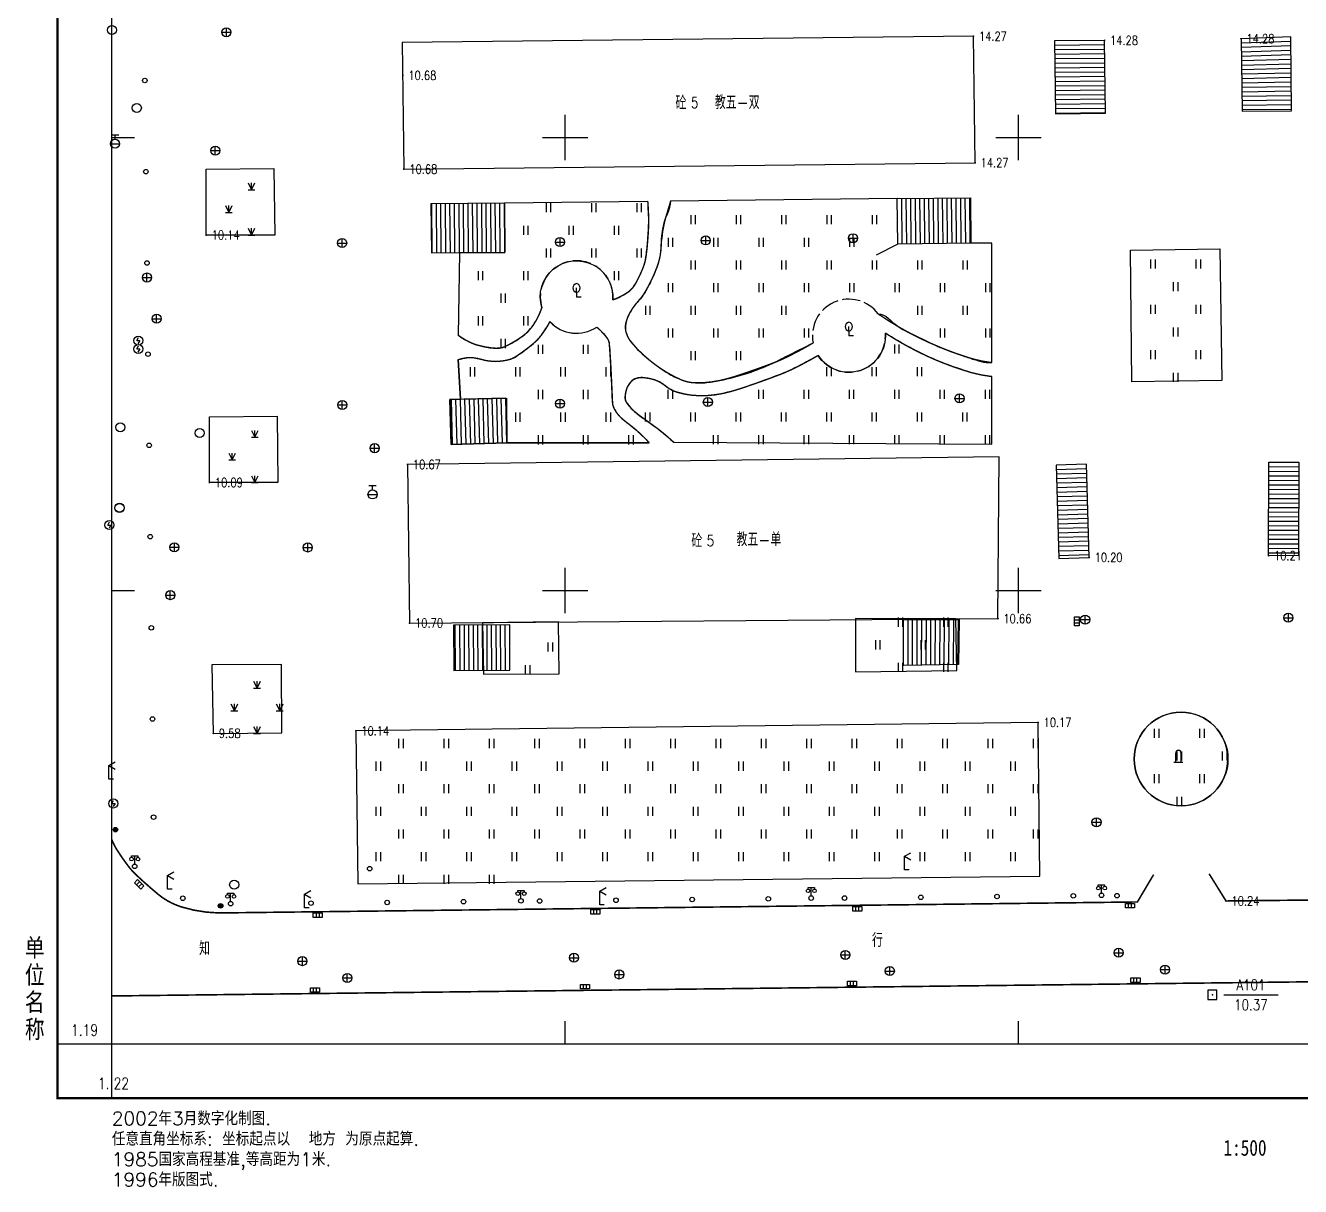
# Model space of a CAD drawing. Extents: x 1210 to 1476, y 1174 to 1460.
# Drawn here: x 1210.5 to 1351.1, y 1174.2 to 1302.4 of the extents above; entities that cross this region are included whole.
import ezdxf
from ezdxf.enums import TextEntityAlignment as Align

# ---------------------------------------------------------------- set-up
doc = ezdxf.new("R2010")
doc.units = 0
doc.header["$LTSCALE"] = 0.5
doc.header["$PDSIZE"] = 0.2
doc.linetypes.add('X3', pattern=[5, 4, -1])
doc.layers.get('0').update_dxf_attribs({"linetype": 'CONTINUOUS'})
doc.layers.add('ASSIST', color=7, linetype='CONTINUOUS', plot=False)
for name, color, linetype in [('COMPONENT', 4, 'CONTINUOUS'), ('DLDW', 11, 'CONTINUOUS'), ('DLSS', 4, 'CONTINUOUS'), ('GCD', 1, 'CONTINUOUS'), ('GXYZ', 2, 'CONTINUOUS'), ('JMD', 6, 'CONTINUOUS'), ('KZD', 1, 'CONTINUOUS'), ('SXSS', 5, 'CONTINUOUS'), ('TK', 7, 'CONTINUOUS'), ('ZBTZ', 3, 'CONTINUOUS')]:
    doc.layers.add(name, color=color, linetype=linetype)
doc.styles.add('HZ', font='rs.shx', dxfattribs={"width": 0.8, "bigfont": 'hztxt.shx'})
doc.styles.add('宋体', font='')
doc.styles.add('等线体', font='simhei.ttf')
doc.styles.get('宋体').set_extended_font_data('SimSun')
doc.linetypes.add('1161', pattern='A,0,[149,AAA.SHX,S=0.15,R=0,X=0,Y=0],-1.6', length=1.6)

# ---------------------------------------------------------------- blocks, each defined once
blk = doc.blocks.new('gc043')
for p, q in [((-1, 0), (1, 0)), ((0, -1), (0, 1))]:
    blk.add_line(p, q)
blk.add_circle((0, 0), 1)
blk = doc.blocks.new('gc188')
blk.add_circle((0, 0), 1)
blk = doc.blocks.new('gcbj0102')
for p, q in [((-1, 0), (1, 0)), ((0, -1), (0, 1))]:
    blk.add_line(p, q)
blk.add_circle((0, 0), 1)
blk = doc.blocks.new('gc050')
for p, q in [((-0.35, 0), (0.05, 0.69)), ((-0.35, 0), (0.35, 0)), ((0.35, 0), (-0.06, -0.69))]:
    blk.add_line(p, q)
blk.add_circle((0, 0), 1)
blk = doc.blocks.new('*U49')
at = {"linetype": 'Continuous'}
for points in [[(-0.5, 0.06), (-0.49, -0.11), (-0.49, 0.11)], [(-0.5, 0), (-0.5, -0.06), (-0.5, 0.06)], [(-0.49, -0.11), (-0.5, 0.06), (-0.5, -0.06)], [(-0.49, 0.11), (-0.47, -0.17), (-0.47, 0.17)], [(-0.47, -0.17), (-0.49, 0.11), (-0.49, -0.11)], [(-0.47, 0.17), (-0.45, -0.22), (-0.45, 0.22)], [(-0.45, -0.22), (-0.47, 0.17), (-0.47, -0.17)], [(-0.45, 0.22), (-0.42, -0.27), (-0.42, 0.27)], [(-0.42, -0.27), (-0.45, 0.22), (-0.45, -0.22)], [(-0.42, 0.27), (-0.39, -0.31), (-0.39, 0.31)], [(-0.39, -0.31), (-0.42, 0.27), (-0.42, -0.27)], [(-0.39, 0.31), (-0.35, -0.35), (-0.35, 0.35)], [(-0.35, -0.35), (-0.39, 0.31), (-0.39, -0.31)], [(-0.35, 0.35), (-0.31, -0.39), (-0.31, 0.39)], [(-0.31, -0.39), (-0.35, 0.35), (-0.35, -0.35)], [(-0.31, 0.39), (-0.27, -0.42), (-0.27, 0.42)], [(-0.27, -0.42), (-0.31, 0.39), (-0.31, -0.39)], [(-0.27, 0.42), (-0.22, -0.45), (-0.22, 0.45)], [(-0.22, -0.45), (-0.27, 0.42), (-0.27, -0.42)], [(-0.22, 0.45), (-0.17, -0.47), (-0.17, 0.47)], [(-0.17, -0.47), (-0.22, 0.45), (-0.22, -0.45)], [(-0.17, 0.47), (-0.11, -0.49), (-0.11, 0.49)], [(-0.11, -0.49), (-0.17, 0.47), (-0.17, -0.47)], [(-0.11, 0.49), (-0.06, -0.5), (-0.06, 0.5)], [(-0.06, -0.5), (-0.11, 0.49), (-0.11, -0.49)], [(0, -0.5), (-0.06, 0.5), (-0.06, -0.5)], [(-0.06, 0.5), (0, -0.5), (0, 0.5)], [(0.06, -0.5), (0, 0.5), (0, -0.5)], [(0, 0.5), (0.06, -0.5), (0.06, 0.5)], [(0.11, -0.49), (0.06, 0.5), (0.06, -0.5)], [(0.06, 0.5), (0.11, -0.49), (0.11, 0.49)], [(0.17, -0.47), (0.11, 0.49), (0.11, -0.49)], [(0.11, 0.49), (0.17, -0.47), (0.17, 0.47)], [(0.22, -0.45), (0.17, 0.47), (0.17, -0.47)], [(0.17, 0.47), (0.22, -0.45), (0.22, 0.45)], [(0.27, -0.42), (0.22, 0.45), (0.22, -0.45)], [(0.22, 0.45), (0.27, -0.42), (0.27, 0.42)], [(0.31, -0.39), (0.27, 0.42), (0.27, -0.42)], [(0.27, 0.42), (0.31, -0.39), (0.31, 0.39)], [(0.35, -0.35), (0.31, 0.39), (0.31, -0.39)], [(0.31, 0.39), (0.35, -0.35), (0.35, 0.35)], [(0.39, -0.31), (0.35, 0.35), (0.35, -0.35)], [(0.35, 0.35), (0.39, -0.31), (0.39, 0.31)], [(0.42, -0.27), (0.39, 0.31), (0.39, -0.31)], [(0.39, 0.31), (0.42, -0.27), (0.42, 0.27)], [(0.45, -0.22), (0.42, 0.27), (0.42, -0.27)], [(0.42, 0.27), (0.45, -0.22), (0.45, 0.22)], [(0.47, -0.17), (0.45, 0.22), (0.45, -0.22)], [(0.45, 0.22), (0.47, -0.17), (0.47, 0.17)], [(0.49, -0.11), (0.47, 0.17), (0.47, -0.17)], [(0.47, 0.17), (0.49, -0.11), (0.49, 0.11)], [(0.5, -0.06), (0.49, 0.11), (0.49, -0.11)], [(0.49, 0.11), (0.5, -0.06), (0.5, 0.06)], [(0.5, 0), (0.5, 0.06), (0.5, -0.06)]]:
    blk.add_solid(points, dxfattribs=at)
blk = doc.blocks.new('gcbj0106')
blk.add_circle((0, 0), 0.5)
at = {"linetype": 'Continuous'}
blk.add_blockref('*U49', (0, 0), dxfattribs=at)
blk = doc.blocks.new('gc097')
for p, q in [((-0.7, 2), (-0.7, 2.3)), ((-0.7, 2.3), (0.7, 2.3)), ((0, 0.5), (0, 2.3)), ((0.7, 2.3), (0.7, 2))]:
    blk.add_line(p, q)
for centre, radius in [((-0.7, 1.6), 0.4), ((0, 0), 0.5), ((0.73, 1.6), 0.4)]:
    blk.add_circle(centre, radius)
blk = doc.blocks.new('gc041')
for p, q in [((-1, 0.5), (1, 0.5)), ((-1, -0.5), (-1, 0.5)), ((-0.33, 0.5), (-0.33, -0.5)), ((0.33, 0.5), (0.33, -0.5)), ((1, 0.5), (1, -0.5)), ((1, -0.5), (-1, -0.5))]:
    blk.add_line(p, q)
blk = doc.blocks.new('gc122')
blk.add_circle((0, 0), 0.5)
blk = doc.blocks.new('gc052')
for p, q in [((0, 3), (1.39, 3.8)), ((0, 3), (1.39, 2.2)), ((0, 0), (0, 3)), ((1, 0), (0, 0))]:
    blk.add_line(p, q)
blk = doc.blocks.new('gc133')
for p, q in [((-1, 0), (1, 0)), ((-0.8, 2), (0.8, 2)), ((0, 1), (0, 2))]:
    blk.add_line(p, q)
blk.add_circle((0, 0), 1)
blk = doc.blocks.new('gc170')
at = {"linetype": 'Continuous'}
blk.add_circle((0, 0), 0.5, dxfattribs=at)
blk = doc.blocks.new('gc261')
blk.add_lwpolyline([(-1, -1), (1, -1), (1, 1), (-1, 1)], close=True)
blk.add_point((0, 0))
blk = doc.blocks.new('gc106')
for p, q in [((-1, 0), (1, 0)), ((-0.6, 0), (-0.6, 2)), ((0.6, 0), (0.6, 2))]:
    blk.add_line(p, q)
blk.add_arc((0, 2), 0.6, 0, 180)
blk = doc.blocks.new('gc323')
at = {"flags": 128}
for points in [[(-0.5, 0), (-0.5, 2)], [(0.5, 0), (0.5, 2)]]:
    blk.add_lwpolyline(points, dxfattribs=at)
blk = doc.blocks.new('gc124')
for p, q in [((-0.75, 1.5), (0, 0)), ((-0.75, 0), (0.75, 0)), ((0, 0), (0, 1.5)), ((0, 0), (0.75, 1.5))]:
    blk.add_line(p, q)
blk = doc.blocks.new('gc143')
for p, q in [((0, 1), (0, 2)), ((0, 1), (0, 0)), ((1, 0), (0, 0))]:
    blk.add_line(p, q)
for centre, start, end in [((0.225, 2), 102.68038, 257.31962), ((-0.225, 2), 282.68038, 77.31962)]:
    blk.add_arc(centre, 1.025, start, end)
blk = doc.blocks.new('GC200')
at = {"linetype": 'Continuous', "const_width": 0.2, "flags": 128}
blk.add_lwpolyline([(-0.1, 0, 1), (0.1, 0, 1)], format="xyb", close=True, dxfattribs=at)
blk = doc.blocks.new('ac50tk')
for p, q in [((0, -12), (0, 512)), ((100, 195), (100, 205)), ((200, 195), (200, 205)), ((0, 200), (5, 200)), ((95, 200), (105, 200)), ((195, 200), (205, 200)), ((100, 95), (100, 105)), ((200, 95), (200, 105)), ((0, 100), (5, 100)), ((95, 100), (105, 100)), ((195, 100), (205, 100)), ((100, 0), (100, 5)), ((200, 0), (200, 5)), ((-12, 0), (512, 0))]:
    blk.add_line(p, q)
blk.add_lwpolyline([(-12, -12, 0.5, 0.5, 0), (-12, 512, 0.5, 0.5, 0), (512, 512, 0.5, 0.5, 0), (512, -12, 0.5, 0.5, 0)], format="xyseb", close=True)

msp = doc.modelspace()

# ---------------------------------------------------------------- linework, layer by layer
at = {"linetype": 'Continuous', "flags": 128}
msp.add_lwpolyline([(1306.69, 1278.24), (1304.33, 1277)], dxfattribs=at)
at = {"layer": 'ASSIST', "linetype": 'Continuous', "flags": 128}
for points in [[(1350.12, 1292.94), (1350.07, 1301.11), (1344.56, 1300.9), (1344.67, 1292.89)], [(1329.62, 1292.67), (1329.51, 1300.72), (1323.97, 1300.67), (1324.08, 1292.6)], [(1255.25, 1277.26), (1263.35, 1277.33), (1263.3, 1282.74), (1255.2, 1282.67)], [(1314.77, 1278.33), (1306.69, 1278.24), (1306.64, 1283.26), (1314.72, 1283.35)], [(1257.43, 1256.14), (1263.59, 1256.3), (1263.46, 1261.24), (1257.3, 1261.09)], [(1327.81, 1243.66), (1327.51, 1253.94), (1324.16, 1253.84), (1324.46, 1243.56)], [(1347.59, 1243.86), (1347.64, 1254.18), (1350.95, 1254.16), (1350.91, 1243.85)], [(1313.41, 1231.83), (1307.33, 1231.75), (1307.32, 1236.82), (1313.46, 1236.82)], [(1257.74, 1231.17), (1263.92, 1231.21), (1263.89, 1236.22), (1257.71, 1236.18)]]:
    msp.add_lwpolyline(points, close=True, dxfattribs=at)
at = {"layer": 'DLSS', "linetype": 'X3', "const_width": 0.15, "flags": 128}
for points in [[(1275.25, 1272.08, 0.07113), (1276.94, 1272.94, 0.112672), (1277.75, 1273.84, 0.032763), (1278.62, 1275.67, 0.057543), (1278.92, 1276.79, 0.015942), (1279.1, 1278.42, 0.012205), (1279.23, 1280.55, 0.020085), (1279.23, 1281.17, -0.005819), (1279.14, 1282.93)], [(1297.38, 1267.34, -0.017038), (1294.65, 1265.86, -0.02681), (1292.84, 1265.07, -0.010605), (1288.82, 1263.66, -0.025031), (1287.07, 1263.19, -0.059517), (1284.38, 1262.93, -0.098418), (1282.77, 1263.28, -0.031505), (1281.19, 1264.1, -0.030716), (1279.68, 1265.14, -0.001844), (1279.53, 1265.26, -0.001089), (1279.27, 1265.47, -0.050974), (1277.32, 1267.39, -0.107373), (1276.72, 1268.55, -0.118794), (1276.69, 1269.46, -0.079312), (1277.18, 1270.72, -0.054142), (1278.07, 1271.94, 0.05703), (1278.91, 1273.1, 0.021064), (1279.68, 1274.6, 0.024002), (1280.23, 1275.97, 0.08095), (1280.59, 1278.03, -0.061898), (1280.95, 1280.72, -0.036104), (1281.14, 1281.26, 0.098903), (1281.64, 1282.96)], [(1258.19, 1268.2, 0.042587), (1259.35, 1267.48, 0.054602), (1260.34, 1267.09, 0.030978), (1261.89, 1266.78, 0.057561), (1262.75, 1266.77, 0.093066), (1263.47, 1266.97, 0.034439), (1265.19, 1267.99, 0.089878), (1266.47, 1269.27, 0.073704), (1267.44, 1271.23)], [(1317.07, 1265.16, -0.058951), (1313.9, 1265.91, -0.017796), (1311.39, 1266.84, -0.025939), (1307.87, 1268.5, -0.025939), (1304.54, 1270.53)], [(1258.22, 1265.49, -0.035028), (1259.18, 1265.7, -0.06061), (1259.74, 1265.71, -0.048089), (1260.83, 1265.5, 0.054362), (1261.8, 1265.32, 0.040717), (1262.84, 1265.32, 0.041983), (1263.82, 1265.49, 0.082139), (1264.59, 1265.84, 0.028454), (1266.51, 1267.27, 0.05673), (1267.39, 1268.2, 0.041284), (1268.33, 1269.68)], [(1279.29, 1256.32, 0.012308), (1278.4, 1257.21, 0.017546), (1277.74, 1257.81, 0.014806), (1276.83, 1258.53, -0.023613), (1276.26, 1259, -0.07935), (1275.48, 1259.96, -0.11291), (1275.22, 1260.8, -0.009239), (1275.17, 1261.87, 0.004604), (1275.07, 1264.03, 0.001806), (1274.97, 1265.86, 0.002456), (1274.88, 1267.2, 0.143409), (1274.63, 1267.88, 0.061043), (1273.49, 1269.08)], [(1317.07, 1263.62, -0.057209), (1313.66, 1264.42, -0.020533), (1310.92, 1265.44, -0.022238), (1308.06, 1266.81, -0.022238), (1305.33, 1268.42)], [(1297.92, 1265.95, -0.014853), (1295.35, 1264.57, -0.024271), (1293.72, 1263.85, -0.011578), (1289.43, 1262.32, -0.025326), (1287.42, 1261.76, -0.060995), (1284.77, 1261.51, -0.067081), (1282.37, 1261.89, -0.10029), (1281.03, 1262.61, 0.102971), (1279.71, 1263.31, 0.055899), (1278.55, 1263.51, 0.093785), (1277.85, 1263.42, 0.132224), (1277.25, 1263.03, 0.101156), (1276.78, 1262.22, 0.080214), (1276.62, 1261.28, 0.146797), (1276.77, 1260.77, 0.047603), (1277.3, 1260.11, 0.039757), (1278.06, 1259.44, 0.008362), (1278.82, 1258.88, -0.005744), (1279.94, 1258.07, -0.015087), (1280.75, 1257.45, -0.009306), (1281.99, 1256.37)]]:
    msp.add_lwpolyline(points, format="xyb", dxfattribs=at)
at = {"layer": 'DLSS', "linetype": 'Continuous', "const_width": 0.175, "elevation": 8.94, "flags": 128}
msp.add_lwpolyline([(1220, 1212.52, 0.049807), (1220.51, 1211.49, 0.02454), (1221.87, 1209.53, 0.040506), (1222.71, 1208.61, 0.015669), (1225.12, 1206.48, 0.098572), (1227.73, 1205.08, 0.069964), (1231.83, 1204.43)], format="xyb", dxfattribs=at)
at = {"layer": 'DLSS', "linetype": 'Continuous', "const_width": 0.175, "elevation": 10.24, "flags": 128}
msp.add_lwpolyline([(1334.92, 1208.66), (1333.13, 1205.64), (1231.83, 1204.43)], dxfattribs=at)
at = {"layer": 'DLSS', "linetype": 'Continuous', "const_width": 0.175, "flags": 128}
msp.add_lwpolyline([(1468.9, 1207.18), (1405.25, 1206.45), (1342.91, 1205.75), (1341.04, 1208.75)], dxfattribs=at)
msp.add_lwpolyline([(1460.28, 1198.11, 0.000002), (1432.81, 1197.78, 0.000002), (1405.34, 1197.46, 0.000009), (1295.34, 1196.16, 0.000006), (1220, 1195.27, 0.000006)], format="xyb", dxfattribs=at)
at = {"layer": 'DLSS', "linetype": 'X3'}
for centre, radius, start, end in [((1271.27, 1272.4, 10.25), 4, 355.3153, 197.0027), ((1301.31, 1268.13, 10.34), 4.03, 36.62, 191.2621), ((1271.27, 1272.4, 10.25), 4, 222.783, 303.7569), ((1301.31, 1268.13, 10.34), 4.03, 212.6418, 4.2142)]:
    msp.add_arc(centre, radius, start, end, dxfattribs=at)
at = {"layer": 'JMD', "linetype": 'Continuous'}
for p, q in [((1350.07, 1301.11), (1344.56, 1300.9)), ((1350.12, 1292.94), (1350.07, 1301.11)), ((1329.51, 1300.72), (1323.97, 1300.67)), ((1323.97, 1300.67), (1324.08, 1292.6)), ((1329.51, 1300.22), (1323.98, 1300.17)), ((1329.52, 1299.72), (1323.99, 1299.67)), ((1329.62, 1292.67), (1329.51, 1300.72)), ((1344.56, 1300.9), (1344.67, 1292.89)), ((1350.08, 1300.61), (1344.57, 1300.41)), ((1350.08, 1300.11), (1344.57, 1299.92)), ((1350.08, 1299.61), (1344.58, 1299.43)), ((1329.53, 1299.22), (1324, 1299.17)), ((1329.54, 1298.72), (1324, 1298.67)), ((1329.54, 1298.22), (1324.01, 1298.17)), ((1350.08, 1299.11), (1344.59, 1298.94)), ((1350.09, 1298.61), (1344.6, 1298.45)), ((1329.55, 1297.72), (1324.02, 1297.67)), ((1329.56, 1297.22), (1324.02, 1297.17)), ((1329.56, 1296.72), (1324.03, 1296.66)), ((1350.09, 1298.11), (1344.6, 1297.96)), ((1350.09, 1297.61), (1344.61, 1297.47)), ((1350.09, 1297.11), (1344.62, 1296.98)), ((1329.57, 1296.22), (1324.04, 1296.16)), ((1329.58, 1295.72), (1324.04, 1295.66)), ((1350.1, 1296.61), (1344.62, 1296.49)), ((1350.1, 1296.11), (1344.63, 1296)), ((1350.1, 1295.61), (1344.64, 1295.51)), ((1329.58, 1295.22), (1324.05, 1295.16)), ((1329.59, 1294.72), (1324.06, 1294.66)), ((1329.6, 1294.22), (1324.06, 1294.16)), ((1350.1, 1295.11), (1344.64, 1295.02)), ((1350.11, 1294.61), (1344.65, 1294.53)), ((1350.11, 1294.11), (1344.66, 1294.04)), ((1329.6, 1293.72), (1324.07, 1293.66)), ((1329.61, 1293.22), (1324.08, 1293.16)), ((1329.62, 1292.72), (1324.08, 1292.65)), ((1350.11, 1293.61), (1344.67, 1293.55)), ((1350.11, 1293.11), (1344.67, 1293.06)), ((1263.3, 1282.74), (1255.2, 1282.67)), ((1255.35, 1277.26), (1255.3, 1282.67)), ((1255.85, 1277.26), (1255.8, 1282.67)), ((1256.35, 1277.27), (1256.3, 1282.68)), ((1256.85, 1277.27), (1256.8, 1282.68)), ((1257.35, 1277.27), (1257.3, 1282.69)), ((1257.85, 1277.28), (1257.8, 1282.69)), ((1258.35, 1277.28), (1258.3, 1282.7)), ((1258.85, 1277.29), (1258.8, 1282.7)), ((1259.35, 1277.29), (1259.3, 1282.71)), ((1259.85, 1277.3), (1259.8, 1282.71)), ((1260.35, 1277.3), (1260.3, 1282.71)), ((1260.85, 1277.31), (1260.8, 1282.72)), ((1261.35, 1277.31), (1261.3, 1282.72)), ((1261.85, 1277.31), (1261.8, 1282.73)), ((1262.35, 1277.32), (1262.3, 1282.73)), ((1262.85, 1277.32), (1262.8, 1282.74)), ((1263.35, 1277.33), (1263.3, 1282.74)), ((1306.64, 1283.26), (1314.72, 1283.35)), ((1306.69, 1278.24), (1306.64, 1283.26)), ((1307.19, 1278.25), (1307.14, 1283.27)), ((1307.69, 1278.25), (1307.64, 1283.27)), ((1308.19, 1278.26), (1308.14, 1283.28)), ((1308.69, 1278.27), (1308.64, 1283.28)), ((1309.19, 1278.27), (1309.14, 1283.29)), ((1309.69, 1278.28), (1309.64, 1283.3)), ((1310.19, 1278.28), (1310.14, 1283.3)), ((1310.69, 1278.29), (1310.64, 1283.31)), ((1311.19, 1278.29), (1311.14, 1283.31)), ((1311.69, 1278.3), (1311.64, 1283.32)), ((1312.19, 1278.3), (1312.14, 1283.32)), ((1312.69, 1278.31), (1312.64, 1283.33)), ((1313.19, 1278.32), (1313.14, 1283.33)), ((1313.69, 1278.32), (1313.64, 1283.34)), ((1314.19, 1278.33), (1314.14, 1283.35)), ((1314.69, 1278.33), (1314.64, 1283.35)), ((1255.25, 1277.26), (1263.35, 1277.33)), ((1314.77, 1278.33), (1306.69, 1278.24)), ((1263.46, 1261.24), (1257.3, 1261.09)), ((1257.59, 1256.15), (1257.46, 1261.09)), ((1258.09, 1256.16), (1257.96, 1261.1)), ((1258.59, 1256.17), (1258.46, 1261.12)), ((1259.09, 1256.18), (1258.96, 1261.13)), ((1259.59, 1256.2), (1259.46, 1261.14)), ((1260.09, 1256.21), (1259.96, 1261.15)), ((1260.59, 1256.22), (1260.46, 1261.17)), ((1261.09, 1256.23), (1260.96, 1261.18)), ((1261.59, 1256.25), (1261.46, 1261.19)), ((1262.09, 1256.26), (1261.96, 1261.21)), ((1262.59, 1256.27), (1262.46, 1261.22)), ((1263.09, 1256.29), (1262.96, 1261.23)), ((1263.59, 1256.3), (1263.46, 1261.24)), ((1257.43, 1256.14), (1263.59, 1256.3)), ((1327.51, 1253.94), (1324.16, 1253.84)), ((1324.16, 1253.84), (1324.46, 1243.56)), ((1327.53, 1253.44), (1324.18, 1253.34)), ((1327.81, 1243.66), (1327.51, 1253.94)), ((1347.59, 1243.86), (1347.64, 1254.18)), ((1347.63, 1253.18), (1350.95, 1253.16)), ((1347.64, 1254.18), (1350.95, 1254.16)), ((1347.64, 1253.68), (1350.95, 1253.66)), ((1350.95, 1254.16), (1350.91, 1243.85)), ((1327.54, 1252.94), (1324.19, 1252.84)), ((1327.56, 1252.44), (1324.2, 1252.34)), ((1327.57, 1251.94), (1324.22, 1251.84)), ((1347.63, 1252.68), (1350.95, 1252.66)), ((1347.63, 1252.18), (1350.95, 1252.16)), ((1327.59, 1251.44), (1324.23, 1251.34)), ((1327.6, 1250.94), (1324.25, 1250.84)), ((1327.62, 1250.44), (1324.26, 1250.34)), ((1347.62, 1251.18), (1350.94, 1251.16)), ((1347.62, 1250.68), (1350.94, 1250.66)), ((1347.63, 1251.68), (1350.94, 1251.66)), ((1327.63, 1249.94), (1324.28, 1249.84)), ((1327.64, 1249.44), (1324.29, 1249.34)), ((1327.66, 1248.94), (1324.31, 1248.84)), ((1347.61, 1249.18), (1350.93, 1249.16)), ((1347.62, 1250.18), (1350.94, 1250.16)), ((1347.62, 1249.68), (1350.93, 1249.66)), ((1327.67, 1248.44), (1324.32, 1248.34)), ((1327.69, 1247.94), (1324.33, 1247.84)), ((1347.61, 1248.68), (1350.93, 1248.66)), ((1347.61, 1248.18), (1350.93, 1248.16)), ((1347.61, 1247.68), (1350.92, 1247.66)), ((1327.7, 1247.44), (1324.35, 1247.34)), ((1327.72, 1246.94), (1324.36, 1246.84)), ((1327.73, 1246.44), (1324.38, 1246.34)), ((1347.6, 1246.68), (1350.92, 1246.66)), ((1347.6, 1246.18), (1350.92, 1246.16)), ((1347.61, 1247.18), (1350.92, 1247.16)), ((1327.75, 1245.94), (1324.39, 1245.85)), ((1327.76, 1245.44), (1324.41, 1245.35)), ((1327.77, 1244.94), (1324.42, 1244.85)), ((1347.59, 1244.68), (1350.91, 1244.66)), ((1347.6, 1245.68), (1350.91, 1245.66)), ((1347.6, 1245.18), (1350.91, 1245.16)), ((1327.79, 1244.44), (1324.44, 1244.35)), ((1327.8, 1243.94), (1324.45, 1243.85)), ((1347.59, 1244.18), (1350.91, 1244.16)), ((1307.33, 1231.75), (1307.32, 1236.82)), ((1307.32, 1236.82), (1313.46, 1236.82)), ((1307.83, 1231.76), (1307.83, 1236.82)), ((1308.33, 1231.77), (1308.33, 1236.82)), ((1308.83, 1231.77), (1308.84, 1236.82)), ((1309.33, 1231.78), (1309.34, 1236.82)), ((1309.83, 1231.78), (1309.85, 1236.82)), ((1310.33, 1231.79), (1310.35, 1236.82)), ((1310.83, 1231.79), (1310.86, 1236.82)), ((1311.33, 1231.8), (1311.36, 1236.82)), ((1311.83, 1231.81), (1311.86, 1236.82)), ((1312.33, 1231.81), (1312.37, 1236.82)), ((1312.83, 1231.82), (1312.87, 1236.82)), ((1313.33, 1231.82), (1313.38, 1236.82)), ((1263.89, 1236.22), (1257.71, 1236.18)), ((1257.92, 1231.17), (1257.89, 1236.18)), ((1258.42, 1231.18), (1258.39, 1236.18)), ((1258.92, 1231.18), (1258.89, 1236.18)), ((1259.42, 1231.18), (1259.39, 1236.19)), ((1259.92, 1231.19), (1259.89, 1236.19)), ((1260.42, 1231.19), (1260.39, 1236.19)), ((1260.92, 1231.19), (1260.89, 1236.2)), ((1261.42, 1231.2), (1261.39, 1236.2)), ((1261.92, 1231.2), (1261.89, 1236.2)), ((1262.42, 1231.2), (1262.39, 1236.21)), ((1262.92, 1231.21), (1262.89, 1236.21)), ((1263.42, 1231.21), (1263.39, 1236.21)), ((1263.92, 1231.21), (1263.89, 1236.22)), ((1257.74, 1231.17), (1263.92, 1231.21)), ((1313.41, 1231.83), (1307.33, 1231.75))]:
    msp.add_line(p, q, dxfattribs=at)
at = {"layer": 'JMD', "linetype": 'Continuous', "flags": 128}
for points in [[(1252.21, 1286.51), (1315.23, 1287.22), (1315.05, 1301.18), (1252.03, 1300.47)], [(1317.87, 1254.75), (1252.61, 1253.92), (1252.85, 1236.42), (1317.75, 1236.91)]]:
    msp.add_lwpolyline(points, close=True, dxfattribs=at)
at = {"layer": 'KZD', "linetype": 'Continuous'}
msp.add_line((1342.65, 1195.39), (1348.65, 1195.39), dxfattribs=at)
at = {"layer": 'ZBTZ', "linetype": '1161', "flags": 128}
for points, elevation in [([(1230.41, 1286.51), (1237.87, 1286.58), (1237.97, 1279.24), (1230.41, 1279.24)], 10.14), ([(1332.5, 1263.04), (1332.37, 1277.57), (1342.24, 1277.7), (1342.43, 1263.17)], 14.35), ([(1230.77, 1259.19), (1238.23, 1259.26), (1238.33, 1251.93), (1230.77, 1251.93)], 10.09), ([(1260.99, 1230.77), (1269.35, 1230.83), (1269.26, 1236.57), (1260.9, 1236.45)], 10.21), ([(1302.03, 1236.92), (1302.02, 1231.02), (1313.2, 1231.17), (1313.12, 1236.87)], 10.41), ([(1231.02, 1231.81), (1231.2, 1224.25), (1238.76, 1224.3), (1238.71, 1231.86)], 9.58), ([(1247.14, 1207.63), (1322.36, 1208.5), (1322.17, 1225.45), (1246.92, 1224.52)], 9.32)]:
    msp.add_lwpolyline(points, close=True, dxfattribs=dict(at, elevation=elevation))
for points in [[(1279.14, 1282.93), (1263.3, 1282.74), (1263.35, 1277.33), (1258.35, 1277.28), (1258.19, 1268.2)], [(1317.07, 1265.16), (1317.07, 1278.36), (1314.77, 1278.33), (1306.69, 1278.24), (1306.64, 1283.26), (1281.64, 1282.96)], [(1258.22, 1265.49), (1258.46, 1261.12), (1263.55, 1261.25), (1263.59, 1256.3), (1279.29, 1256.32)], [(1317.07, 1256.16), (1317.07, 1263.62)], [(1281.99, 1256.37), (1317.07, 1256.16)]]:
    msp.add_lwpolyline(points, dxfattribs=at)
for points in [[(1275.25, 1272.08, 0.07113), (1276.94, 1272.94, 0.112672), (1277.75, 1273.84, 0.032763), (1278.62, 1275.67, 0.057543), (1278.92, 1276.79, 0.015942), (1279.1, 1278.42, 0.012205), (1279.23, 1280.55, 0.020085), (1279.23, 1281.17, -0.005819), (1279.14, 1282.93), (1263.3, 1282.74), (1263.35, 1277.33), (1258.35, 1277.28), (1258.19, 1268.2, 0.042587), (1259.35, 1267.48, 0.054602), (1260.34, 1267.09, 0.030978), (1261.89, 1266.78, 0.057561), (1262.75, 1266.77, 0.093066), (1263.47, 1266.97, 0.034439), (1265.19, 1267.99, 0.089878), (1266.47, 1269.27, 0.073704), (1267.44, 1271.23, -1.209731)], [(1275.17, 1261.87, 0.009239), (1275.22, 1260.8, 0.11291), (1275.48, 1259.96, 0.07935), (1276.26, 1259, 0.023613), (1276.83, 1258.53, -0.014806), (1277.74, 1257.81, -0.017546), (1278.4, 1257.21, -0.012308), (1279.29, 1256.32), (1263.59, 1256.3), (1257.43, 1256.14), (1257.3, 1261.09), (1258.46, 1261.12), (1258.22, 1265.49, -0.035028), (1259.18, 1265.7, -0.06061), (1259.74, 1265.71, -0.048089), (1260.83, 1265.5, 0.054362), (1261.8, 1265.32, 0.040717), (1262.84, 1265.32, 0.041983), (1263.82, 1265.49, 0.082139), (1264.59, 1265.84, 0.028454), (1266.51, 1267.27, 0.05673), (1267.39, 1268.2, 0.041284), (1268.33, 1269.68, 0.36879), (1273.49, 1269.08, -0.061043), (1274.63, 1267.88, -0.143409), (1274.88, 1267.2, -0.002456), (1274.97, 1265.86, -0.001806), (1275.07, 1264.03, -0.004604)], [(1317.07, 1263.62, -0.057209), (1313.66, 1264.42, -0.020533), (1310.92, 1265.44, -0.022238), (1308.06, 1266.81, -0.022238), (1305.33, 1268.42, -0.778285), (1297.92, 1265.95, -0.014853), (1295.35, 1264.57, -0.024271), (1293.72, 1263.85, -0.011578), (1289.43, 1262.32, -0.025326), (1287.42, 1261.76, -0.060995), (1284.77, 1261.51, -0.067081), (1282.37, 1261.89, -0.10029), (1281.03, 1262.61, 0.102971), (1279.71, 1263.31, 0.055899), (1278.55, 1263.51, 0.093785), (1277.85, 1263.42, 0.132224), (1277.25, 1263.03, 0.101156), (1276.78, 1262.22, 0.080214), (1276.62, 1261.28, 0.146797), (1276.77, 1260.77, 0.047603), (1277.3, 1260.11, 0.039757), (1278.06, 1259.44, 0.008362), (1278.82, 1258.88, -0.005744), (1279.94, 1258.07, -0.015087), (1280.75, 1257.45, -0.009306), (1281.99, 1256.37), (1317.07, 1256.16)], [(1343.11, 1221.41, 1), (1332.78, 1221.41, 1)]]:
    msp.add_lwpolyline(points, format="xyb", close=True, dxfattribs=at)
at = {"layer": 'ZBTZ', "linetype": '1161'}
for points in [[(1281.64, 1282.96, 0.003282), (1281.03, 1281, 0.023282), (1280.95, 1280.72, 0.036458), (1280.56, 1277.77, -0.059676), (1280.23, 1275.97, -0.032774), (1279.79, 1274.81, -0.021064), (1278.91, 1273.1, -0.05703), (1278.07, 1271.94, 0.054142), (1277.18, 1270.72, 0.079312), (1276.69, 1269.46, 0.118794), (1276.72, 1268.55, 0.107373), (1277.32, 1267.39, 0.050974), (1279.27, 1265.47, 0.001089), (1279.57, 1265.23, 0.002796), (1279.68, 1265.14, 0.029763), (1281.36, 1263.99, 0.038561), (1282.77, 1263.28, 0.042029), (1283.51, 1263.05, 0.037021), (1284.38, 1262.93, 0.041795), (1285.43, 1262.94, 0.026345), (1287.07, 1263.19, 0.028418), (1290.17, 1264.01, 0.03172), (1292.84, 1265.07, 0.008346), (1294.28, 1265.78, -0.003875), (1297.38, 1267.34, -0.010476)], [(1317.07, 1278.36), (1314.77, 1278.33), (1306.69, 1278.24, -0.611611)], [(1304.54, 1270.53, -0.000285), (1304.54, 1270.53, -0.184213), (1305.64, 1270.06, 0.078839), (1307.87, 1268.5, 0.002501), (1310.88, 1267.06, 0.014886), (1311.39, 1266.84, 0.006978), (1312.33, 1266.47, 0.004232), (1313.9, 1265.91, 0.013564), (1315.31, 1265.45, 0.016952), (1316.46, 1265.16, 0.054006), (1316.5, 1265.16, 0.003185), (1317.07, 1265.16, 0.410487)]]:
    msp.add_lwpolyline(points, format="xyb", dxfattribs=at)
msp.add_circle((1337.95, 1221.41, 10.31), 5.17, dxfattribs=at)

# ---------------------------------------------------------------- block references
at = {"layer": 'COMPONENT', "linetype": 'Continuous', "xscale": 0.5, "yscale": 0.5}
for name, p in [('gcbj0102', (1231.42, 1288.56, 9.85)), ('gcbj0102', (1226.9, 1244.78, 9.52)), ('gcbj0102', (1241.62, 1244.76, 10.17)), ('gcbj0106', (1220.4, 1213.62, 9.1)), ('gcbj0106', (1232, 1205.21, 9.21)), ('gcbj0102', (1305.82, 1198.02, 9.71)), ('gcbj0102', (1336.18, 1198.18, 10.13)), ('gcbj0102', (1245.98, 1197.26, 9.19)), ('gcbj0102', (1275.97, 1197.64, 9.41))]:
    msp.add_blockref(name, p, dxfattribs=at)
at = {"layer": 'DLDW', "linetype": 'Continuous', "xscale": 0.5, "yscale": 0.5}
for name, p in [('gc106', (1337.66, 1221.07, 10.49)), ('gc097', (1222.53, 1209.57, 8.97)), ('gc097', (1265.13, 1205.76, 9.23)), ('gc097', (1297.15, 1206.07, 9.23)), ('gc097', (1329.17, 1206.37, 9.23)), ('gc097', (1233.11, 1205.45, 9.23))]:
    msp.add_blockref(name, p, dxfattribs=at)
at = {"layer": 'DLSS', "linetype": 'Continuous', "xscale": 0.5, "yscale": 0.5}
for p in [(1219.69, 1219.21, 9.15), (1307.45, 1209.18, 9.85), (1226.15, 1207.07, 9.13), (1241.26, 1205, 9.24), (1273.82, 1205.33, 9.51)]:
    msp.add_blockref('gc052', p, dxfattribs=at)
at = {"layer": 'GCD', "linetype": 'Continuous'}
ref = msp.add_blockref('GC200', (1315.05, 1301.18, 14.27), dxfattribs=dict(at, xscale=0.5, yscale=0.5, zscale=0.5))
ref.add_attrib('height', '14.27', dxfattribs={"linetype": 'Continuous', "height": 1, "style": 'HZ', "width": 0.8}).set_placement((1315.65, 1301.18, 14.27), align=Align.MIDDLE_LEFT)
ref = msp.add_blockref('GC200', (1329.51, 1300.72, 14.28), dxfattribs=dict(at, xscale=0.5, yscale=0.5, zscale=0.5))
ref.add_attrib('height', '14.28', dxfattribs={"linetype": 'Continuous', "height": 1, "style": 'HZ', "width": 0.8}).set_placement((1330.11, 1300.72, 14.28), align=Align.MIDDLE_LEFT)
ref = msp.add_blockref('GC200', (1344.56, 1300.9, 14.28), dxfattribs=dict(at, xscale=0.5, yscale=0.5, zscale=0.5))
ref.add_attrib('height', '14.28', dxfattribs={"linetype": 'Continuous', "height": 1, "style": 'HZ', "width": 0.8}).set_placement((1345.16, 1300.9, 14.28), align=Align.MIDDLE_LEFT)
ref = msp.add_blockref('GC200', (1252.11, 1296.85, 10.68), dxfattribs=dict(at, xscale=0.5, yscale=0.5, zscale=0.5))
ref.add_attrib('height', '10.68', dxfattribs={"linetype": 'Continuous', "height": 1, "style": 'HZ', "width": 0.8}).set_placement((1252.71, 1296.85, 10.68), align=Align.MIDDLE_LEFT)
ref = msp.add_blockref('GC200', (1252.21, 1286.51, 10.68), dxfattribs=dict(at, xscale=0.5, yscale=0.5, zscale=0.5))
ref.add_attrib('height', '10.68', dxfattribs={"linetype": 'Continuous', "height": 1, "style": 'HZ', "width": 0.8}).set_placement((1252.82, 1286.51, 10.68), align=Align.MIDDLE_LEFT)
ref = msp.add_blockref('GC200', (1315.23, 1287.22, 14.27), dxfattribs=dict(at, xscale=0.5, yscale=0.5, zscale=0.5))
ref.add_attrib('height', '14.27', dxfattribs={"linetype": 'Continuous', "height": 1, "style": 'HZ', "width": 0.8}).set_placement((1315.83, 1287.22, 14.27), align=Align.MIDDLE_LEFT)
ref = msp.add_blockref('GC200', (1230.41, 1279.24, 10.14), dxfattribs=dict(at, xscale=0.5, yscale=0.5, zscale=0.5))
ref.add_attrib('height', '10.14', dxfattribs={"linetype": 'Continuous', "height": 1, "style": 'HZ', "width": 0.8}).set_placement((1231.02, 1279.24, 10.14), align=Align.MIDDLE_LEFT)
ref = msp.add_blockref('GC200', (1252.61, 1253.92, 10.67), dxfattribs=dict(at, xscale=0.5, yscale=0.5, zscale=0.5))
ref.add_attrib('height', '10.67', dxfattribs={"linetype": 'Continuous', "height": 1, "style": 'HZ', "width": 0.8}).set_placement((1253.21, 1253.92, 10.67), align=Align.MIDDLE_LEFT)
ref = msp.add_blockref('GC200', (1230.77, 1251.93, 10.09), dxfattribs=dict(at, xscale=0.5, yscale=0.5, zscale=0.5))
ref.add_attrib('height', '10.09', dxfattribs={"linetype": 'Continuous', "height": 1, "style": 'HZ', "width": 0.8}).set_placement((1231.37, 1251.93, 10.09), align=Align.MIDDLE_LEFT)
ref = msp.add_blockref('GC200', (1327.81, 1243.66, 10.2), dxfattribs=dict(at, xscale=0.5, yscale=0.5, zscale=0.5))
ref.add_attrib('height', '10.20', dxfattribs={"linetype": 'Continuous', "height": 1, "style": 'HZ', "width": 0.8}).set_placement((1328.41, 1243.66, 10.2), align=Align.MIDDLE_LEFT)
ref = msp.add_blockref('GC200', (1347.59, 1243.86, 10.21), dxfattribs=dict(at, xscale=0.5, yscale=0.5, zscale=0.5))
ref.add_attrib('height', '10.21', dxfattribs={"linetype": 'Continuous', "height": 1, "style": 'HZ', "width": 0.8}).set_placement((1348.19, 1243.86, 10.21), align=Align.MIDDLE_LEFT)
ref = msp.add_blockref('GC200', (1252.85, 1236.42, 10.7), dxfattribs=dict(at, xscale=0.5, yscale=0.5, zscale=0.5))
ref.add_attrib('height', '10.70', dxfattribs={"linetype": 'Continuous', "height": 1, "style": 'HZ', "width": 0.8}).set_placement((1253.45, 1236.42, 10.7), align=Align.MIDDLE_LEFT)
ref = msp.add_blockref('GC200', (1317.75, 1236.91, 10.66), dxfattribs=dict(at, xscale=0.5, yscale=0.5, zscale=0.5))
ref.add_attrib('height', '10.66', dxfattribs={"linetype": 'Continuous', "height": 1, "style": 'HZ', "width": 0.8}).set_placement((1318.35, 1236.91, 10.66), align=Align.MIDDLE_LEFT)
ref = msp.add_blockref('GC200', (1246.92, 1224.52, 10.13), dxfattribs=dict(at, xscale=0.5, yscale=0.5, zscale=0.5))
ref.add_attrib('height', '10.14', dxfattribs={"linetype": 'Continuous', "height": 1, "style": 'HZ', "width": 0.8}).set_placement((1247.52, 1224.52, 10.13), align=Align.MIDDLE_LEFT)
ref = msp.add_blockref('GC200', (1322.17, 1225.45, 10.17), dxfattribs=dict(at, xscale=0.5, yscale=0.5, zscale=0.5))
ref.add_attrib('height', '10.17', dxfattribs={"linetype": 'Continuous', "height": 1, "style": 'HZ', "width": 0.8}).set_placement((1322.78, 1225.45, 10.17), align=Align.MIDDLE_LEFT)
ref = msp.add_blockref('GC200', (1231.2, 1224.25, 9.58), dxfattribs=dict(at, xscale=0.5, yscale=0.5, zscale=0.5))
ref.add_attrib('height', '9.58', dxfattribs={"linetype": 'Continuous', "height": 1, "style": 'HZ', "width": 0.8}).set_placement((1231.81, 1224.25, 9.58), align=Align.MIDDLE_LEFT)
ref = msp.add_blockref('GC200', (1342.91, 1205.75, 10.24), dxfattribs=dict(at, xscale=0.5, yscale=0.5, zscale=0.5))
ref.add_attrib('height', '10.24', dxfattribs={"linetype": 'Continuous', "height": 1, "style": 'HZ', "width": 0.8}).set_placement((1343.51, 1205.75, 10.24), align=Align.MIDDLE_LEFT)
at = {"layer": 'GXYZ', "linetype": 'Continuous', "xscale": 0.5, "yscale": 0.5}
for name, p in [('gc188', (1220.01, 1301.86, 9.69)), ('gc043', (1232.64, 1301.62, 9.97)), ('gc188', (1222.76, 1293.27, 9.62)), ('gc133', (1220.36, 1289.31, 9.53)), ('gc043', (1245.41, 1278.36, 10.17)), ('gc043', (1269.44, 1278.46, 10.16)), ('gc043', (1285.52, 1278.64, 10.2)), ('gc043', (1301.76, 1278.89, 10.21)), ('gc043', (1223.88, 1274.55, 9.54)), ('gc043', (1224.94, 1270, 9.54)), ('gc050', (1222.92, 1267.59, 9.46)), ('gc050', (1222.92, 1266.67, 9.44)), ('gc043', (1313.51, 1261.21, 10.26)), ('gc043', (1245.42, 1260.49, 10.23)), ('gc043', (1269.45, 1260.64, 10.24)), ('gc043', (1285.75, 1260.8, 10.25)), ('gc188', (1220.95, 1258.02, 9.38)), ('gc188', (1229.7, 1257.39, 9.71)), ('gc043', (1248.99, 1255.72, 10.69)), ('gc133', (1248.76, 1250.61, 9.7)), ('gc188', (1220.85, 1249.14, 9.33)), ('gc188', (1220.85, 1249.13, 9.33)), ('gc050', (1219.73, 1247.23, 9.32)), ('gc043', (1226.45, 1239.5, 9.46)), ('gc043', (1327.37, 1236.8, 10.19)), ('gc043', (1349.79, 1237.01, 10.19)), ('gc050', (1220.18, 1216.51, 9.14)), ('gc043', (1328.62, 1214.44, 10.2)), ('gc188', (1233.5, 1207.55, 9.23)), ('gc043', (1270.98, 1199.49, 9.4)), ('gc043', (1300.91, 1199.8, 9.69)), ('gc043', (1331.07, 1200.04, 10.08)), ('gc043', (1241.02, 1199.11, 9.18))]:
    msp.add_blockref(name, p, dxfattribs=at)
at = {"layer": 'GXYZ', "linetype": 'Continuous', "xscale": 0.5, "yscale": 0.5, "zscale": 0.5}
for p, rotation in [((1326.46, 1236.62, 10.19), 90), ((1223.02, 1207.59, 8.95), 135.144940765744), ((1332.32, 1205.24, 10.04), 180), ((1273.34, 1204.55, 9.37), 180), ((1302.23, 1204.88, 9.62), 180), ((1301.64, 1196.65, 9.63), 180), ((1332.92, 1197.01, 10.05), 180), ((1242.42, 1195.92, 9.11), 180), ((1272.2, 1196.29, 9.34), 180)]:
    msp.add_blockref('gc041', p, dxfattribs=dict(at, rotation=rotation))
msp.add_blockref('gc041', (1242.72, 1204.19, 9.14), dxfattribs=at)
at = {"layer": 'KZD', "linetype": 'Continuous', "xscale": 0.5, "yscale": 0.5}
msp.add_blockref('gc261', (1341.4, 1195.39, 10.37), dxfattribs=at)
at = {"layer": 'TK', "linetype": 'Continuous', "xscale": 0.5, "yscale": 0.5}
msp.add_blockref('ac50tk', (1220, 1190), dxfattribs=at)
at = {"layer": 'ZBTZ', "linetype": 'Continuous', "xscale": 0.5, "yscale": 0.5}
for name, p in [('gc170', (1223.64, 1296.29, 10.46)), ('gc170', (1223.76, 1286.23, 10.46)), ('gc124', (1235.41, 1284.24)), ('gc323', (1268.19, 1281.77)), ('gc323', (1273.19, 1281.77)), ('gc323', (1278.19, 1281.77)), ('gc124', (1232.91, 1281.74)), ('gc323', (1284.15, 1280.43)), ('gc323', (1289.15, 1280.43)), ('gc323', (1294.15, 1280.43)), ('gc323', (1299.15, 1280.43)), ('gc323', (1304.15, 1280.43)), ('gc124', (1235.41, 1279.24)), ('gc323', (1265.69, 1279.27)), ('gc323', (1270.69, 1279.27)), ('gc323', (1275.69, 1279.27)), ('gc323', (1281.65, 1277.93)), ('gc323', (1286.65, 1277.93)), ('gc323', (1291.65, 1277.93)), ('gc323', (1296.65, 1277.93)), ('gc323', (1301.65, 1277.93)), ('gc323', (1268.19, 1276.77)), ('gc323', (1273.19, 1276.77)), ('gc323', (1278.19, 1276.77)), ('gc170', (1223.88, 1276.16, 10.46)), ('gc323', (1284.15, 1275.43)), ('gc323', (1289.15, 1275.43)), ('gc323', (1294.15, 1275.43)), ('gc323', (1299.15, 1275.43)), ('gc323', (1304.15, 1275.43)), ('gc323', (1309.15, 1275.43)), ('gc323', (1314.15, 1275.43)), ('gc323', (1334.87, 1275.54)), ('gc323', (1339.87, 1275.54)), ('gc323', (1260.69, 1274.27)), ('gc323', (1265.69, 1274.27)), ('gc323', (1275.69, 1274.27)), ('gc143', (1271.27, 1272.4, 10.25)), ('gc323', (1281.65, 1272.93)), ('gc323', (1286.65, 1272.93)), ('gc323', (1291.65, 1272.93)), ('gc323', (1296.65, 1272.93)), ('gc323', (1301.65, 1272.93)), ('gc323', (1306.65, 1272.93)), ('gc323', (1311.65, 1272.93)), ('gc323', (1316.65, 1272.93)), ('gc323', (1337.37, 1273.04)), ('gc323', (1263.19, 1271.77)), ('gc323', (1279.15, 1270.43)), ('gc323', (1284.15, 1270.43)), ('gc323', (1289.15, 1270.43)), ('gc323', (1294.15, 1270.43)), ('gc323', (1309.15, 1270.43)), ('gc323', (1314.15, 1270.43)), ('gc323', (1334.87, 1270.54)), ('gc323', (1339.87, 1270.54)), ('gc323', (1260.69, 1269.27)), ('gc323', (1265.69, 1269.27)), ('gc323', (1281.65, 1267.93)), ('gc323', (1286.65, 1267.93)), ('gc323', (1291.65, 1267.93)), ('gc323', (1296.65, 1267.93)), ('gc143', (1301.31, 1268.13, 10.34)), ('gc323', (1311.65, 1267.93)), ('gc323', (1316.65, 1267.93)), ('gc323', (1337.37, 1268.04)), ('gc323', (1263.19, 1266.77)), ('gc170', (1224, 1266.09, 10.46)), ('gc323', (1267.3, 1266.14)), ('gc323', (1272.3, 1266.14)), ('gc323', (1284.15, 1265.43)), ('gc323', (1289.15, 1265.43)), ('gc323', (1306.62, 1266.16)), ('gc323', (1334.87, 1265.54)), ('gc323', (1339.87, 1265.54)), ('gc323', (1259.8, 1263.64)), ('gc323', (1264.8, 1263.64)), ('gc323', (1269.8, 1263.64)), ('gc323', (1274.8, 1263.64)), ('gc323', (1299.12, 1263.66)), ('gc323', (1304.12, 1263.66)), ('gc323', (1309.12, 1263.66)), ('gc323', (1337.37, 1263.04)), ('gc323', (1267.3, 1261.14)), ('gc323', (1272.3, 1261.14)), ('gc323', (1281.62, 1261.16)), ('gc323', (1291.62, 1261.16)), ('gc323', (1296.62, 1261.16)), ('gc323', (1301.62, 1261.16)), ('gc323', (1306.62, 1261.16)), ('gc323', (1311.62, 1261.16)), ('gc323', (1316.62, 1261.16)), ('gc323', (1264.8, 1258.64)), ('gc323', (1269.8, 1258.64)), ('gc323', (1274.8, 1258.64)), ('gc323', (1279.12, 1258.66)), ('gc323', (1284.12, 1258.66)), ('gc323', (1289.12, 1258.66)), ('gc323', (1294.12, 1258.66)), ('gc323', (1299.12, 1258.66)), ('gc323', (1304.12, 1258.66)), ('gc323', (1309.12, 1258.66)), ('gc323', (1314.12, 1258.66)), ('gc124', (1235.77, 1256.93)), ('gc170', (1224.12, 1256.03, 10.46)), ('gc323', (1267.3, 1256.14)), ('gc323', (1272.3, 1256.14)), ('gc323', (1277.3, 1256.14)), ('gc323', (1286.62, 1256.16)), ('gc323', (1291.62, 1256.16)), ('gc323', (1296.62, 1256.16)), ('gc323', (1301.62, 1256.16)), ('gc323', (1306.62, 1256.16)), ('gc323', (1311.62, 1256.16)), ('gc323', (1316.62, 1256.16)), ('gc124', (1233.27, 1254.43)), ('gc124', (1235.77, 1251.93)), ('gc170', (1224.24, 1245.96, 10.46)), ('gc323', (1307.02, 1236.02)), ('gc323', (1312.02, 1236.02)), ('gc170', (1224.36, 1235.9, 10.46)), ('gc323', (1268.4, 1233.27)), ('gc323', (1304.52, 1233.52)), ('gc323', (1309.52, 1233.52)), ('gc323', (1307.02, 1231.02)), ('gc323', (1312.02, 1231.02)), ('gc323', (1265.9, 1230.77)), ('gc124', (1236.02, 1229.25)), ('gc124', (1233.52, 1226.75)), ('gc124', (1238.52, 1226.75)), ('gc170', (1224.49, 1225.83, 10.46)), ('gc124', (1236.02, 1224.25)), ('gc323', (1251.92, 1222.63)), ('gc323', (1256.92, 1222.63)), ('gc323', (1261.92, 1222.63)), ('gc323', (1266.92, 1222.63)), ('gc323', (1271.92, 1222.63)), ('gc323', (1276.92, 1222.63)), ('gc323', (1281.92, 1222.63)), ('gc323', (1286.92, 1222.63)), ('gc323', (1291.92, 1222.63)), ('gc323', (1296.92, 1222.63)), ('gc323', (1301.92, 1222.63)), ('gc323', (1306.92, 1222.63)), ('gc323', (1311.92, 1222.63)), ('gc323', (1316.92, 1222.63)), ('gc323', (1321.92, 1222.63)), ('gc323', (1335.28, 1223.75)), ('gc323', (1340.28, 1223.75)), ('gc323', (1337.78, 1221.25)), ('gc323', (1342.78, 1221.25)), ('gc323', (1249.42, 1220.13)), ('gc323', (1254.42, 1220.13)), ('gc323', (1259.42, 1220.13)), ('gc323', (1264.42, 1220.13)), ('gc323', (1269.42, 1220.13)), ('gc323', (1274.42, 1220.13)), ('gc323', (1279.42, 1220.13)), ('gc323', (1284.42, 1220.13)), ('gc323', (1289.42, 1220.13)), ('gc323', (1294.42, 1220.13)), ('gc323', (1299.42, 1220.13)), ('gc323', (1304.42, 1220.13)), ('gc323', (1309.42, 1220.13)), ('gc323', (1314.42, 1220.13)), ('gc323', (1319.42, 1220.13)), ('gc323', (1335.28, 1218.75)), ('gc323', (1340.28, 1218.75)), ('gc323', (1251.92, 1217.63)), ('gc323', (1256.92, 1217.63)), ('gc323', (1261.92, 1217.63)), ('gc323', (1266.92, 1217.63)), ('gc323', (1271.92, 1217.63)), ('gc323', (1276.92, 1217.63)), ('gc323', (1281.92, 1217.63)), ('gc323', (1286.92, 1217.63)), ('gc323', (1291.92, 1217.63)), ('gc323', (1296.92, 1217.63)), ('gc323', (1301.92, 1217.63)), ('gc323', (1306.92, 1217.63)), ('gc323', (1311.92, 1217.63)), ('gc323', (1316.92, 1217.63)), ('gc323', (1321.92, 1217.63)), ('gc323', (1337.78, 1216.25)), ('gc323', (1249.42, 1215.13)), ('gc323', (1254.42, 1215.13)), ('gc323', (1259.42, 1215.13)), ('gc323', (1264.42, 1215.13)), ('gc323', (1269.42, 1215.13)), ('gc323', (1274.42, 1215.13)), ('gc323', (1279.42, 1215.13)), ('gc323', (1284.42, 1215.13)), ('gc323', (1289.42, 1215.13)), ('gc323', (1294.42, 1215.13)), ('gc323', (1299.42, 1215.13)), ('gc323', (1304.42, 1215.13)), ('gc323', (1309.42, 1215.13)), ('gc323', (1314.42, 1215.13)), ('gc323', (1319.42, 1215.13)), ('gc323', (1251.92, 1212.63)), ('gc323', (1256.92, 1212.63)), ('gc323', (1261.92, 1212.63)), ('gc323', (1266.92, 1212.63)), ('gc323', (1271.92, 1212.63)), ('gc323', (1276.92, 1212.63)), ('gc323', (1281.92, 1212.63)), ('gc323', (1286.92, 1212.63)), ('gc323', (1291.92, 1212.63)), ('gc323', (1296.92, 1212.63)), ('gc323', (1301.92, 1212.63)), ('gc323', (1306.92, 1212.63)), ('gc323', (1311.92, 1212.63)), ('gc323', (1316.92, 1212.63)), ('gc323', (1321.92, 1212.63)), ('gc323', (1249.42, 1210.13)), ('gc323', (1254.42, 1210.13)), ('gc323', (1259.42, 1210.13)), ('gc323', (1264.42, 1210.13)), ('gc323', (1269.42, 1210.13)), ('gc323', (1274.42, 1210.13)), ('gc323', (1279.42, 1210.13)), ('gc323', (1284.42, 1210.13)), ('gc323', (1289.42, 1210.13)), ('gc323', (1294.42, 1210.13)), ('gc323', (1299.42, 1210.13)), ('gc323', (1304.42, 1210.13)), ('gc323', (1309.42, 1210.13)), ('gc323', (1314.42, 1210.13)), ('gc323', (1319.42, 1210.13)), ('gc122', (1248.45, 1209.32, 9.61)), ('gc323', (1251.92, 1207.63)), ('gc323', (1256.92, 1207.63)), ('gc323', (1261.92, 1207.63)), ('gc122', (1227.83, 1206.05, 9.24)), ('gc170', (1250.38, 1205.59, 8.83)), ('gc170', (1267.2, 1205.75, 9.08)), ('gc170', (1284.02, 1205.91, 9.33)), ('gc170', (1300.83, 1206.07, 9.58)), ('gc170', (1317.65, 1206.24, 9.83))]:
    msp.add_blockref(name, p, dxfattribs=at)
for p, rotation in [((1224.61, 1215, 9.19), 90), ((1241.97, 1205.51, 8.83), 180), ((1258.79, 1205.67, 9.08), 180), ((1258.79, 1205.67, 9.08), 180), ((1275.61, 1205.83, 9.33), 180), ((1275.61, 1205.83, 9.33), 180), ((1292.42, 1205.99, 9.58), 180), ((1292.42, 1205.99, 9.58), 180), ((1309.24, 1206.15, 9.83), 180), ((1326.06, 1206.32, 10.08), 180), ((1330.88, 1206.33, 10.19), 180)]:
    msp.add_blockref('gc170', p, dxfattribs=dict(at, rotation=rotation))

# ---------------------------------------------------------------- texts
at = {"layer": 'JMD', "linetype": 'Continuous', "style": 'HZ', "width": 0.8}
for p in [(1283.38, 1293.84), (1285.13, 1245.51)]:
    msp.add_text('砼', height=1.5, dxfattribs=at).set_placement(p, align=Align.MIDDLE_RIGHT)
for p in [(1283.88, 1293.84), (1285.63, 1245.51)]:
    msp.add_text('5', height=1.2, dxfattribs=at).set_placement(p, align=Align.MIDDLE_LEFT)
for s, p in [('教五-双', (1288.99, 1293.96)), ('教五-单', (1291.38, 1245.73))]:
    msp.add_text(s, height=1.5, dxfattribs=at).set_placement(p, align=Align.MIDDLE)
at = {"layer": 'KZD', "linetype": 'Continuous', "style": 'HZ', "width": 0.8}
for s, p in [('A101', (1345.65, 1196.49)), ('10.37', (1345.65, 1194.29))]:
    msp.add_text(s, height=1.2, dxfattribs=at).set_placement(p, align=Align.MIDDLE)
at = {"layer": 'SXSS', "linetype": 'Continuous', "style": 'HZ', "width": 0.8}
for s, p in [('知', (1229.63, 1199.76)), ('行', (1303.86, 1200.68))]:
    msp.add_text(s, height=1.5, dxfattribs=at).set_placement(p)
at = {"layer": 'TK', "linetype": 'Continuous', "style": '等线体', "width": 0.8}
for s, p in [('单', (1211.5, 1199)), ('位', (1211.5, 1196)), ('名', (1211.5, 1193)), ('称', (1211.5, 1190))]:
    msp.add_text(s, height=2, dxfattribs=at).set_placement(p, align=Align.BOTTOM_CENTER)
at = {"layer": 'TK', "linetype": 'Continuous', "width": 0.8}
for s, height, style, p in [('1.19', 1.25, 'HZ', (1217, 1191.5)), ('1:500', 1.75, '宋体', (1345, 1178.5))]:
    msp.add_text(s, height=height, dxfattribs=dict(at, style=style)).set_placement(p, align=Align.MIDDLE)
at = {"layer": 'TK', "linetype": 'Continuous', "style": 'HZ', "width": 0.8}
msp.add_text('1.', height=1.25, dxfattribs=at).set_placement((1219.75, 1185.62), align=Align.MIDDLE_RIGHT)
msp.add_text('22', height=1.25, dxfattribs=at).set_placement((1220.2, 1185.62), align=Align.MIDDLE_LEFT)
at = {"layer": 'TK', "linetype": 'Continuous', "style": 'HZ'}
for s, p in [('2002年3月数字化制图.', (1220, 1181.75)), ('任意直角坐标系: 坐标起点以  地方 为原点起算.', (1220, 1179.5)), ('1985国家高程基准,等高距为1米.', (1220, 1177.25)), ('1996年版图式.', (1220, 1175))]:
    msp.add_text(s, height=1.5, dxfattribs=at).set_placement(p, align=Align.MIDDLE_LEFT)

doc.saveas('drawing.dxf')
